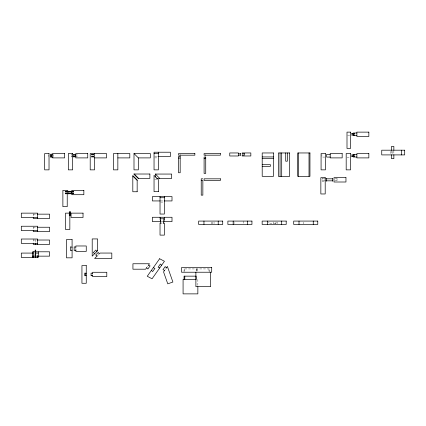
<?xml version="1.0" encoding="UTF-8"?>
<svg xmlns="http://www.w3.org/2000/svg" width="426" height="426" viewBox="0 0 426 426"><rect width="100%" height="100%" fill="white"/><g stroke="black" fill="none" stroke-linecap="round" stroke-linejoin="round"><path stroke-width="0.32" stroke-dasharray="2.13 1.6" d="M276.133 222.867L276.117 222.958M48.442 154.947L48.415 155.101A4.185 4.185 0 0 0 48.394 156.182L48.442 156.496M53.245 156.496L53.271 156.342A4.185 4.185 0 0 0 53.293 155.256L53.245 154.947M147.337 266.782L147.7 266.266M165.256 269.461L165.65 268.902M275.926 223.325L275.76 223.458M97.778 255.318L98.683 254.413M275.617 223.533L269.493 223.586A0.815 0.815 0 0 1 269.115 222.047M347.584 135.83L349.943 135.649M346.998 157.295L349.943 157.072M154.665 156.566L157.774 156.566M324.841 157.077L321.896 157.077L321.896 154.361M154.665 157.897L157.774 157.897M322.173 178.819L324.261 178.819M334.942 178.819L337.03 178.819M154.665 179.697L157.151 179.697M322.173 180.832L324.261 180.832M334.942 180.832L337.03 180.832M323.994 181.268L322.173 181.268L322.173 178.403M160.65 200.939L163.754 200.939M160.65 202.084L163.754 202.084M33.265 214.15L36.993 214.15M161.395 221.621L163.009 221.621M33.265 227.239L36.993 227.239M33.265 240.024L36.529 240.024M275.324 223.586A0.815 0.815 0 0 0 275.697 222.047L276.133 222.676L275.91 222.202M393.864 150.942L393.864 154.159M392.57 151.374L392.57 153.733M391.462 150.942L391.462 154.159M390.173 151.374L390.173 153.733M337.03 178.403L337.03 181.034M303.514 222.207L303.514 223.895M277.523 222.138L277.523 223.618M273.316 221.957L273.316 223.586M243.262 221.078L243.262 223.895M234.007 222.138L234.007 223.895M214.038 222.138L214.038 223.618M212.313 222.138L212.313 223.895M211.413 222.138L211.413 223.895M209.698 272.225L209.698 268.934L184.059 268.934L184.048 272.225M208.964 268.934L208.964 271.607M197.856 279.445L197.856 286.006M197.589 268.934L197.589 271.607M196.849 268.934L196.892 272.225M196.157 268.934L196.157 271.607M184.783 268.934L184.783 271.607M92.58 274.222L92.58 274.749M75.876 248.15L75.876 249.242M35.305 239.636L35.305 242.745M33.265 213.761L33.265 216.871M33.265 226.85L33.265 230.349M33.265 239.018L33.265 242.745"/><path stroke-width="0.64" d="M163.781 220.375L164.377 217.271M163.541 223.149L164.377 218.799L160.027 218.799L160.863 223.149M53.021 157.13L52.664 157.407M146.714 267.666L145.623 269.2L132.933 269.2L132.933 263.763L149.473 263.763L148.424 265.244M164.649 270.318L163.547 271.879L167.775 283.844L172.903 282.033L167.391 266.442L166.177 268.162M97.165 255.93L94.609 258.486L111.814 258.486L111.814 253.055L100.041 253.055L99.221 253.875L98.273 252.389L95.68 254.988L97.128 255.967M93.624 154.995L93.635 154.388M93.624 157.061L93.635 156.448M91.35 154.558L93.283 154.558M93.241 154.84L91.457 154.872M93.241 156.906L91.457 156.938M91.425 156.582L93.283 156.624M85.493 275.579L84.731 275.744L84.731 273.114L85.493 273.279M86.254 275.579L85.493 275.744L85.493 273.114L86.254 273.279M91.819 275.579L91.057 275.744L91.057 273.114L92.58 273.279M92.58 275.579L91.819 275.744L91.819 275.393M72.085 250.206L70.365 250.531L70.365 246.862L72.085 247.186M75.876 250.206L74.156 250.531L74.156 246.862L75.876 247.186M51.077 154.031L50.47 155.101A4.185 4.185 0 0 0 50.449 156.182L51.019 157.402L51.69 156.342A4.185 4.185 0 0 0 51.706 155.256L51.077 154.031L51.077 157.407M238.336 153.946L240.52 153.701L240.253 155.24M356.882 132.992L353.346 132.992L353.346 133.604L354.576 133.647L353.346 133.689L353.346 134.909L354.576 134.951L353.346 134.994L353.346 135.606L356.882 135.606M133.998 153.546L150.314 153.546L150.314 157.897L138.349 157.897L133.998 153.546L133.998 169.862L138.349 169.862L138.349 157.897M154.042 153.546L158.397 153.546M240.253 153.701L240.52 153.701M330.203 154.361L326.667 154.361L326.667 157.077L330.203 157.077M356.882 154.414L353.346 154.414L353.346 155.021L354.576 155.069L353.346 155.112L353.346 156.331L354.576 156.374L353.346 156.417L353.346 157.024L356.882 157.024M238.336 154.995L240.52 155.24M73.134 155.133L75.381 155.133M73.134 156.31L75.381 156.31M157.961 156.566L170.363 156.566L170.363 152.215L154.042 152.215L154.042 169.862L158.397 169.862L158.397 152.215M262.198 156.933L273.524 156.933M94.551 157.897L106.516 157.897L106.516 153.546L90.2 153.546L90.2 169.862L94.551 169.862L94.551 153.546M117.848 157.897L129.813 157.897L129.813 153.546L113.497 153.546L113.497 169.862L117.848 169.862L117.848 153.546M178.542 158.062L180.177 158.062M262.198 158.563L273.524 158.563M204.097 158.696L205.726 158.696M262.198 164.702L270.425 164.702L270.425 166.332L262.198 166.332M155.368 177.168L155.368 174.058L171.683 174.058L171.683 178.409L156.614 178.409M202.803 178.824L201.226 178.824L201.226 195.14L202.856 195.14L202.856 180.454L201.226 180.454M324.825 178.819L325.203 178.819M326.428 178.819L332.493 178.819M324.825 180.832L325.203 180.832M326.428 180.832L332.493 180.832M65.769 191.301L67.228 191.301M68.378 191.301L71.302 191.301M71.888 191.301L73.347 191.301M65.769 191.892L67.228 191.892M68.378 191.892L71.302 191.892M71.888 191.892L73.347 191.892M65.769 193.159L67.228 193.159M68.378 193.159L71.302 193.159M71.888 193.159L73.347 193.159M65.769 193.75L67.228 193.75M68.378 193.75L71.302 193.75M71.888 193.75L73.347 193.75M160.027 197.733L164.377 197.733M160.24 200.939L152.401 200.939L152.401 196.588L172.003 196.588L172.003 200.939L164.164 200.939M69.843 213.138L65.487 213.138L65.487 229.454L69.843 229.454L69.843 211.887M37.179 214.15L49.581 214.15L49.581 218.501L33.265 218.501L33.265 217.26M37.616 217.489L21.3 217.489L21.3 213.138L37.616 213.138L37.616 218.501M163.509 221.621L172.003 221.621L172.003 217.271L152.401 217.271L152.401 221.621L160.895 221.621L160.623 220.375M161.268 223.149L160.027 223.149L160.027 235.115L164.377 235.115L164.377 223.149L163.137 223.149M37.179 227.239L49.581 227.239L49.581 231.59L33.265 231.59L33.265 230.349M37.616 230.583L21.3 230.583L21.3 226.233L37.616 226.233L37.616 231.59M37.179 240.024L49.581 240.024L49.581 244.375L33.265 244.375L33.265 243.134M37.616 243.368L21.3 243.368L21.3 239.018L37.616 239.018L37.616 244.375M33.265 253.081L21.3 253.081L21.3 257.432L38.287 257.432L38.287 251.798M35.715 253.081L38.287 253.081M35.172 254.413L35.715 254.413M32.6 256.148L49.581 256.148L49.581 251.798L32.6 251.798L32.6 257.432M52.664 154.031L53.021 154.308M148.456 265.196L150.085 265.872L147.865 269.014L146.677 267.714M164.596 270.393L162.977 269.701L165.197 266.564L166.38 267.874M153.333 267.645L154.926 268.369L152.646 271.591L151.427 270.34M159.734 267.933L158.142 267.203L160.41 263.987L161.619 265.26M94.721 253.624L93.273 252.639L95.866 250.041L96.851 251.489M155.368 174.058L159.718 178.409M134.227 174.016L138.578 178.366M132.811 176.044L137.161 180.395M160.027 217.271L160.384 219.134M401.553 150.192L401.553 154.91M393.864 150.303L393.864 146.443L391.462 146.443L391.462 150.303M393.864 154.803L393.864 158.658L391.462 158.658L391.462 154.803M332.493 178.403L332.493 181.252M326.428 178.403L326.428 181.252M313.259 221.078L313.259 224.459M309.015 152.961L309.015 176.321M299.009 221.078L299.009 224.459M298.626 152.961L298.626 176.321M287.348 152.961L287.348 161.188L285.718 161.188L285.718 152.961M281.698 152.961L281.698 176.321M281.698 221.078L281.698 224.459M280.063 152.961L280.063 176.321M267.448 221.078L267.448 224.459M247.437 221.078L247.437 224.459M238.4 153.946L238.4 152.961L229.758 152.961L229.758 155.98L238.4 155.98L238.4 154.995M233.182 221.078L233.182 224.459M218.213 221.078L218.213 224.459M210.662 272.225L210.662 286.661L195.885 286.661L195.885 272.225M205.726 154.872L205.726 155.176M203.958 221.078L203.958 224.459M197.856 286.661L197.856 293.876L183.079 293.876L183.079 279.445L196.157 279.445L196.157 276.149L184.059 276.149L184.048 279.445M184.783 276.149L184.783 279.445M180.177 154.872L180.177 155.176M164.377 196.588L164.377 214.049L160.027 214.049L160.027 196.588M92.58 273.508L92.58 272.273L106.798 272.273L106.798 276.586L92.58 276.586L92.58 275.356M76.909 154.654L76.909 155.069M76.909 156.369L76.909 156.784M75.876 247.293L75.876 245.978L86.254 245.978L86.254 251.415L75.876 251.415L75.876 249.604M75.381 155.112L75.381 154.611L73.134 154.595L73.134 155.112M75.381 156.326L75.381 156.827L73.134 156.843L73.134 156.326M73.347 191.21L73.347 191.982M73.347 193.069L73.347 193.841M71.547 154.654L71.547 155.069M71.547 156.369L71.547 156.784M71.302 191.136L71.302 192.057M71.302 192.994L71.302 193.921M68.378 191.136L68.378 192.057M68.378 192.994L68.378 193.921M65.769 191.21L65.769 191.982M65.769 193.069L65.769 193.841M37.616 255.568L37.616 257.432M35.715 257.432L35.715 250.062L35.172 250.062L35.172 256.148M35.305 243.134L35.305 244.375M33.265 251.798L33.265 257.432M159.628 258.742L147.242 276.256L152.055 278.79L164.436 261.276L159.628 258.742M97.634 250.706L92.202 256.143L92.202 238.933L97.634 238.933L97.634 250.706M352.946 133.647L351.716 133.796L351.716 133.498L352.946 133.647M352.946 134.951L351.716 135.101L351.716 134.802L352.946 134.951M352.946 155.069L351.716 155.218L351.716 154.915L352.946 155.069M352.946 156.374L351.716 156.523L351.716 156.225L352.946 156.374M244.306 153.701L242.192 153.946L242.192 152.961L250.839 152.961L250.839 155.98L242.192 155.98L242.192 154.995L244.306 155.24L244.306 153.701M350.534 132.124L346.998 132.124L346.998 148.44L350.534 148.44L350.534 132.124M368.847 132.124L356.882 132.124L356.882 136.474L368.847 136.474L368.847 132.124M404.7 150.192L381.744 150.192L381.744 154.91L404.7 154.91L404.7 150.192M273.524 152.961L262.198 152.961L262.198 176.321L273.524 176.321L273.524 152.961M289.685 152.961L278.359 152.961L278.359 176.321L289.685 176.321L289.685 152.961M309.952 152.961L297.689 152.961L297.689 176.321L309.952 176.321L309.952 152.961M49.027 153.546L44.671 153.546L44.671 169.862L49.027 169.862L49.027 153.546M64.63 153.546L52.664 153.546L52.664 157.897L64.63 157.897L64.63 153.546M72.67 153.546L68.32 153.546L68.32 169.862L72.67 169.862L72.67 153.546M87.751 153.546L75.785 153.546L75.785 157.897L87.751 157.897L87.751 153.546M194.863 153.546L178.542 153.546L178.542 155.176L194.863 155.176L194.863 153.546M220.412 153.546L204.097 153.546L204.097 155.176L220.412 155.176L220.412 153.546M325.432 153.546L321.076 153.546L321.076 169.862L325.432 169.862L325.432 153.546M342.169 153.546L330.203 153.546L330.203 157.897L342.169 157.897L342.169 153.546M350.534 153.546L346.184 153.546L346.184 169.862L350.534 169.862L350.534 153.546M368.847 153.546L356.882 153.546L356.882 157.897L368.847 157.897L368.847 153.546M180.177 156.433L178.542 156.433L178.542 172.748L180.177 172.748L180.177 156.433M205.726 157.061L204.097 157.061L204.097 173.382L205.726 173.382L205.726 157.061M149.877 174.016L133.769 174.016L138.12 178.366L149.877 178.366L149.877 174.016M325.203 177.653L320.853 177.653L320.853 193.968L325.203 193.968L325.203 177.653M345.96 177.653L333.995 177.653L333.995 182.003L345.96 182.003L345.96 177.653M220.412 178.824L204.097 178.824L204.097 180.454L220.412 180.454L220.412 178.824M67.228 190.353L62.878 190.353L62.878 206.669L67.228 206.669L67.228 190.353M83.853 190.353L71.888 190.353L71.888 194.703L83.853 194.703L83.853 190.353M158.397 191.663L154.042 191.663L154.042 175.347L158.397 179.697L158.397 191.663M137.161 191.753L132.811 191.753L132.811 175.581L137.161 179.932L137.161 191.753M70.386 211.887L69.294 211.887L69.294 215.492L70.386 215.492L70.386 211.887M83.033 213.138L71.067 213.138L71.067 217.489L83.033 217.489L83.033 213.138M222.718 221.078L198.66 221.078L198.66 224.459L222.718 224.459L222.718 221.078M251.942 221.078L227.883 221.078L227.883 224.459L251.942 224.459L251.942 221.078M286.203 221.078L262.144 221.078L262.144 224.459L286.203 224.459L286.203 221.078M317.769 221.078L293.711 221.078L293.711 224.459L317.769 224.459L317.769 221.078M72.085 239.556L66.483 239.556L66.483 257.831L72.085 257.831L72.085 239.556M86.254 265.584L81.941 265.584L81.941 283.274L86.254 283.274L86.254 265.584M211.706 267.549L181.545 267.549L181.545 272.225L211.706 272.225L211.706 267.549"/></g></svg>
